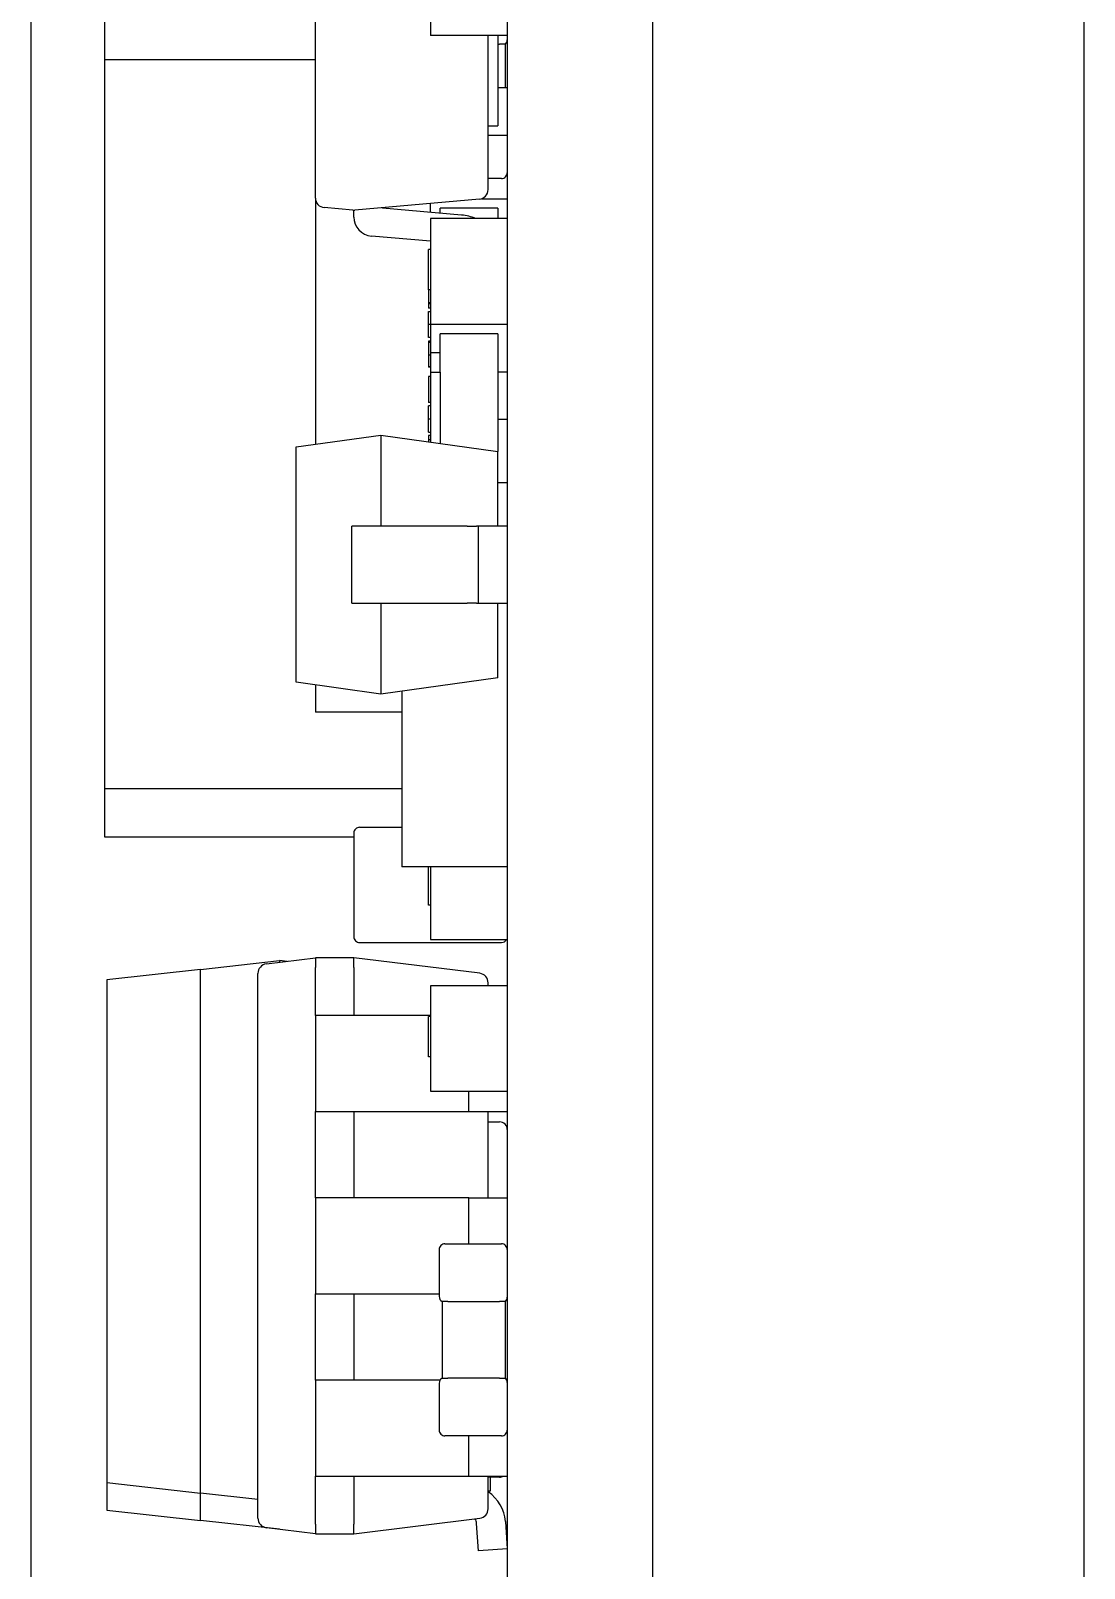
# Model space of a CAD drawing. Extents: x -145 to 275, y -134 to 163.
# Drawn here: x -82.48 to -76.99, y 6.34 to 14.35 of the extents above; entities that cross this region are included whole.
import ezdxf

# ---------------------------------------------------------------- set-up
doc = ezdxf.new("R2010")
doc.units = 0
doc.layers.add('DIMENSION', color=7, linetype='CONTINUOUS')

msp = doc.modelspace()

# ---------------------------------------------------------------- linework, layer by layer
at = {"layer": 'DIMENSION'}
for points in [[(-79.242, 4), (-79.242, 35), (-80, 35), (-80, 4)], [(-76.992, 6.25), (-76.992, 31.25)], [(-82.4845, 14.9421), (-82.4845, -13.0067)], [(-82.4845, 14.934), (-82.4845, -9.6058)], [(-81, 13.4783), (-81, 14.6017)], [(-82.1, 14.4498), (-82.1, 14.2)], [(-80.4, 14.475), (-80.4, 14.325)], [(-80, 14.325), (-80.4, 14.325)], [(-80.1, 13.5221), (-80.1, 14.325)], [(-80.05, 14.325), (-80.05, 14.0544)], [(-80.05, 14.28), (-80.04, 14.28)], [(-80.0132, 14.28), (-80.04, 14.28)], [(-80.01, 14.28), (-80.0132, 14.28)], [(-80.01, 14.08), (-80.01, 14.28)], [(-82.1, 14.2), (-81, 14.2)], [(-82.1, 14.2), (-82.1, 10.4)], [(-80.05, 14.0544), (-80.05, 13.8544)], [(-80.05, 14.0544), (-80, 14.0544)], [(-80.01, 14.0544), (-80.01, 14.08)], [(-80.1, 13.8544), (-80.05, 13.8544)], [(-80, 13.8044), (-80.1, 13.8044)], [(-80.04, 13.58), (-80.1, 13.58)], [(-80.03, 13.58), (-80.04, 13.58)], [(-81, 13.4783), (-81, 12.1959)], [(-80.1456, 13.4722), (-80.7956, 13.4154)], [(-80.1331, 13.475), (-80, 13.475)], [(-80.8044, 13.4154), (-80.9544, 13.4285)], [(-80.8, 13.3796), (-80.8, 13.4152)], [(-80.65, 13.4255), (-80.65, 13.4281)], [(-80.2382, 13.3894), (-80.65, 13.4255)], [(-80.4, 13.4036), (-80.4, 13.45)], [(-80.05, 13.425), (-80.35, 13.425)], [(-80.35, 13.3992), (-80.35, 13.425)], [(-80.05, 13.425), (-80.05, 13.3714)], [(-80, 13.3714), (-80.4, 13.3714)], [(-80.4, 13.3714), (-80.4, 12.8214)], [(-80.4, 13.253), (-80.7087, 13.28)], [(-80.41, 13.1053), (-80.41, 13.2103)], [(-80.4, 13.2103), (-80.41, 13.2103)], [(-80.41, 13.0001), (-80.41, 13.1053)], [(-80.4, 13.0001), (-80.41, 13.0001)], [(-80.41, 13.0001), (-80.41, 12.9317)], [(-80.41, 12.9317), (-80.41, 12.9281)], [(-80.4, 12.9317), (-80.41, 12.9317)], [(-80.41, 12.9281), (-80.41, 12.905)], [(-80.4, 12.9281), (-80.41, 12.9281)], [(-80.4, 12.905), (-80.41, 12.905)], [(-80.41, 12.8871), (-80.4, 12.8871)], [(-80.41, 12.8202), (-80.41, 12.8871)], [(-80.41, 12.7512), (-80.41, 12.8202)], [(-80.4, 12.8202), (-80.41, 12.8202)], [(-80.4, 12.8214), (-80.4, 12.6714)], [(-80.4, 12.8214), (-80, 12.8214)], [(-80.4, 12.7512), (-80.41, 12.7512)], [(-80.05, 12.7714), (-80.35, 12.7714)], [(-80.35, 12.6714), (-80.35, 12.7714)], [(-80.05, 12.7714), (-80.05, 12.5714)], [(-80.4, 12.7332), (-80.41, 12.7332)], [(-80.41, 12.7332), (-80.41, 12.7255)], [(-80.41, 12.7255), (-80.41, 12.6603)], [(-80.4, 12.7255), (-80.41, 12.7255)], [(-80.41, 12.6603), (-80.41, 12.5999)], [(-80.4, 12.6603), (-80.41, 12.6603)], [(-80.4, 12.6714), (-80.4, 12.5714)], [(-80.35, 12.6714), (-80.4, 12.6714)], [(-80.35, 12.5714), (-80.35, 12.6714)], [(-80.41, 12.5999), (-80.41, 12.5973)], [(-80.4, 12.5999), (-80.41, 12.5999)], [(-80.4, 12.5973), (-80.41, 12.5973)], [(-80.4, 12.5491), (-80.41, 12.5491)], [(-80.41, 12.5491), (-80.41, 12.4132)], [(-80.4, 12.5714), (-80.4, 12.2072)], [(-80.4, 12.5714), (-80.35, 12.5714)], [(-80.35, 12.5714), (-80.35, 12.2001)], [(-80, 12.5714), (-80.05, 12.5714)], [(-80.05, 12.5714), (-80.05, 12.158)], [(-80.4, 12.4132), (-80.41, 12.4132)], [(-80.41, 12.3262), (-80.41, 12.3952)], [(-80.4, 12.3952), (-80.41, 12.3952)], [(-80.41, 12.2593), (-80.41, 12.3262)], [(-80.4, 12.3262), (-80.41, 12.3262)], [(-80.41, 12.2593), (-80.4, 12.2593)], [(-80, 12.325), (-80.05, 12.325)], [(-81.1, 12.1819), (-80.66, 12.2437)], [(-81.1, 10.9555), (-81.1, 12.1819)], [(-80.66, 12.2437), (-80.66, 11.7687)], [(-80.66, 12.2437), (-80.05, 12.158)], [(-80.41, 12.2414), (-80.41, 12.2183)], [(-80.4, 12.2414), (-80.41, 12.2414)], [(-80.41, 12.2183), (-80.41, 12.2086)], [(-80.4, 12.2183), (-80.41, 12.2183)], [(-80.05, 11.7687), (-80.05, 12.158)], [(-80, 11.995), (-80.05, 11.995)], [(-80.81, 11.3687), (-80.81, 11.7687)], [(-80.61, 11.7687), (-80.81, 11.7687)], [(-80.2095, 11.7687), (-80.61, 11.7687)], [(-80.2095, 11.7687), (-80.1597, 11.7687)], [(-80.1496, 11.7687), (-80.1597, 11.7687)], [(-80.1496, 11.3687), (-80.1496, 11.7687)], [(-80, 11.7687), (-80.1496, 11.7687)], [(-80.81, 11.3687), (-80.61, 11.3687)], [(-80.66, 11.3687), (-80.66, 10.8937)], [(-80.61, 11.3687), (-80.2095, 11.3687)], [(-80.1597, 11.3687), (-80.2095, 11.3687)], [(-80.1597, 11.3687), (-80.1496, 11.3687)], [(-80.1496, 11.3687), (-80, 11.3687)], [(-80.05, 10.9794), (-80.05, 11.3687)], [(-80.05, 10.9794), (-80.66, 10.8937)], [(-80.66, 10.8937), (-81.1, 10.9555)], [(-81, 10.9415), (-81, 10.8)], [(-80.55, 10.9092), (-80.55, 9.995)], [(-80.55, 10.8), (-81, 10.8)], [(-80.55, 10.4), (-82.1, 10.4)], [(-82.1, 10.4), (-82.1, 10.15)], [(-80.7701, 10.2), (-80.55, 10.2)], [(-82.1, 10.15), (-80.8001, 10.15)], [(-80.8001, 10.17), (-80.8001, 9.63)], [(-80, 9.995), (-80.55, 9.995)], [(-80.41, 9.8989), (-80.41, 9.995)], [(-80.4, 9.995), (-80.4, 9.615)], [(-80.41, 9.7937), (-80.41, 9.8989)], [(-80.4, 9.7937), (-80.41, 9.7937)], [(-80.4, 9.615), (-80, 9.615)], [(-80.7701, 9.6), (-80.0301, 9.6)], [(-81.5995, 9.4602), (-82.0884, 9.4059)], [(-81.5995, 9.4602), (-81.1884, 9.5059)], [(-81.5995, 6.7316), (-81.5995, 9.4602)], [(-81.2561, 9.4886), (-81.0002, 9.52)], [(-81.1884, 9.5059), (-81.1884, 9.4969)], [(-81.1479, 9.5018), (-81.1884, 9.5059)], [(-80.8, 9.52), (-81, 9.52)], [(-81, 9.52), (-81, 9.4704)], [(-81, 9.47), (-81, 9.4704)], [(-81, 9.22), (-81, 9.47)], [(-80.8, 9.4704), (-80.8, 9.52)], [(-80.8, 9.47), (-80.8, 9.4704)], [(-80.8, 9.47), (-80.8, 9.22)], [(-80.1439, 9.4394), (-80.7998, 9.52)], [(-82.0884, 9.4059), (-82.0884, 6.7859)], [(-81.3, 6.6011), (-81.3, 9.4389)], [(-80, 9.375), (-80.4, 9.375)], [(-80.4, 9.375), (-80.4, 8.825)], [(-80.1, 9.375), (-80.1, 9.3898)], [(-81, 9.22), (-81, 8.72)], [(-80.7372, 9.22), (-81, 9.22)], [(-80.4, 9.22), (-80.7372, 9.22)], [(-80.41, 9.1089), (-80.41, 9.2139)], [(-80.4, 9.2139), (-80.41, 9.2139)], [(-80.41, 9.0037), (-80.41, 9.1089)], [(-80.4, 9.0037), (-80.41, 9.0037)], [(-80.4, 8.825), (-80, 8.825)], [(-80.2, 8.72), (-80.2, 8.825)], [(-81, 8.27), (-81, 8.72)], [(-81, 8.72), (-80.7372, 8.72)], [(-80.8, 8.72), (-80.8, 8.27)], [(-80.7372, 8.72), (-80.2876, 8.72)], [(-80.2876, 8.72), (-80.2, 8.72)], [(-80.2, 8.72), (-80, 8.72)], [(-80.1, 8.27), (-80.1, 8.72)], [(-80.1, 8.665), (-80.04, 8.665)], [(-81, 8.27), (-81, 7.77)], [(-80.7372, 8.27), (-81, 8.27)], [(-80.2876, 8.27), (-80.7372, 8.27)], [(-80.2, 8.27), (-80.2876, 8.27)], [(-80.2, 8.27), (-80, 8.27)], [(-80.2, 8.03), (-80.2, 8.27)], [(-80.325, 8.03), (-80.315, 8.03)], [(-80.315, 8.03), (-80.04, 8.03)], [(-80.04, 8.03), (-80.03, 8.03)], [(-80.355, 8), (-80.355, 7.7564)], [(-81, 7.32), (-81, 7.77)], [(-81, 7.77), (-80.7372, 7.77)], [(-80.8, 7.77), (-80.8, 7.32)], [(-80.7372, 7.77), (-80.355, 7.77)], [(-80.355, 7.7564), (-80.355, 7.756)], [(-80.34, 7.73), (-80.34, 7.53)], [(-80.3385, 7.73), (-80.34, 7.73)], [(-80.3195, 7.73), (-80.3385, 7.73)], [(-80.31, 7.73), (-80.3195, 7.73)], [(-80.31, 7.73), (-80.04, 7.73)], [(-80.0132, 7.73), (-80.04, 7.73)], [(-80.01, 7.73), (-80.0132, 7.73)], [(-80.01, 7.53), (-80.01, 7.73)], [(-80.34, 7.53), (-80.34, 7.33)], [(-80.01, 7.33), (-80.01, 7.53)], [(-81, 7.32), (-81, 6.82)], [(-80.7372, 7.32), (-81, 7.32)], [(-80.3504, 7.32), (-80.7372, 7.32)], [(-80.355, 7.3036), (-80.355, 7.304)], [(-80.355, 7.3036), (-80.355, 7.06)], [(-80.34, 7.33), (-80.3385, 7.33)], [(-80.3385, 7.33), (-80.3195, 7.33)], [(-80.3195, 7.33), (-80.31, 7.33)], [(-80.04, 7.33), (-80.31, 7.33)], [(-80.04, 7.33), (-80.0132, 7.33)], [(-80.0132, 7.33), (-80.01, 7.33)], [(-80.0027, 7.32), (-80, 7.32)], [(-80.315, 7.03), (-80.325, 7.03)], [(-80.04, 7.03), (-80.315, 7.03)], [(-80.2, 6.82), (-80.2, 7.03)], [(-80.03, 7.03), (-80.04, 7.03)], [(-81, 6.57), (-81, 6.82)], [(-81, 6.82), (-80.7372, 6.82)], [(-80.8, 6.82), (-80.8, 6.57)], [(-80.7372, 6.82), (-80.2876, 6.82)], [(-80.2876, 6.82), (-80.2, 6.82)], [(-80.2, 6.82), (-80, 6.82)], [(-80.1, 6.6502), (-80.1, 6.82)], [(-80.04, 6.815), (-80.1, 6.815)], [(-80.0884, 6.743), (-80.0884, 6.815)], [(-80.0219, 6.8194), (-80.0209, 6.82)], [(-82.0884, 6.7859), (-82.0884, 6.643)], [(-82.0884, 6.7859), (-81.5995, 6.7316)], [(-81.5995, 6.5887), (-81.5995, 6.7316)], [(-81.3, 6.6983), (-81.5995, 6.7316)], [(-80.1, 6.743), (-80.0884, 6.743)], [(-82.0884, 6.643), (-81.5995, 6.5887)], [(-81.1884, 6.543), (-81.5995, 6.5887)], [(-81, 6.5696), (-81, 6.57)], [(-81, 6.5696), (-81, 6.52)], [(-80.8, 6.5696), (-80.8, 6.57)], [(-80.8, 6.52), (-80.8, 6.5696)], [(-80.7998, 6.52), (-80.1439, 6.6006)], [(-80.1496, 6.43), (-80.1597, 6.5735)], [(-80.01, 6.584), (-80, 6.4405)], [(-81.0002, 6.52), (-81.2561, 6.5514)], [(-81.1884, 6.5431), (-81.1884, 6.543)], [(-81.1884, 6.543), (-81.1877, 6.543)], [(-81, 6.52), (-80.8, 6.52)], [(-80, 6.4405), (-80.1496, 6.43)]]:
    msp.add_lwpolyline(points, dxfattribs=at)
for points in [[(-80.01, 14.28, 0.213764), (-80, 14.3024)], [(-80.03, 13.58, 0.414214), (-80, 13.61)], [(-81, 13.4783, 0.388571), (-80.9544, 13.4285)], [(-80.1456, 13.4722, 0.388992), (-80.1, 13.5221)], [(-80.8044, 13.4154, 0.022037), (-80.8, 13.4152)], [(-80.8, 13.4152, 0.022037), (-80.7956, 13.4154)], [(-80.8, 13.3796, 0.388831), (-80.7087, 13.28)], [(-80.1644, 13.3714, 0.076408), (-80.2382, 13.3894)], [(-80.7701, 10.2, 0.414214), (-80.8001, 10.17)], [(-80.8001, 9.63, 0.414214), (-80.7701, 9.6)], [(-80.0301, 9.6, 0.268064), (-80.0041, 9.615)], [(-81.2561, 9.4886, 0.379098), (-81.3, 9.4389)], [(-80.1, 9.3898, 0.378814), (-80.1439, 9.4394)], [(-80, 8.625, 0.414214), (-80.04, 8.665)], [(-80.0181, 8.6585, 0.012646), (-80.0198, 8.6596)], [(-80.325, 8.03, 0.414214), (-80.355, 8)], [(-80, 8, 0.414214), (-80.03, 8.03)], [(-80.355, 7.756, 0.268121), (-80.34, 7.73)], [(-80.01, 7.73, 0.213764), (-80, 7.7524)], [(-80.34, 7.33, 0.268121), (-80.355, 7.304)], [(-80.3548, 7.3078, 0.00671), (-80.3549, 7.307)], [(-80.0045, 7.3234, 0.061417), (-80.01, 7.3315)], [(-80, 7.3076, 0.213764), (-80.01, 7.33)], [(-80.0045, 7.3234, 0.016885), (-80.0056, 7.3251)], [(-80, 7.3087, 0.015013), (-80.0001, 7.3105)], [(-80.355, 7.06, 0.414214), (-80.325, 7.03)], [(-80.03, 7.03, 0.414214), (-80, 7.06)], [(-80.04, 6.815, 0.126639), (-80.0207, 6.82)], [(-80.0234, 6.8186, 0.019023), (-80.0207, 6.82)], [(-80.01, 6.584, 0.234414), (-80.1, 6.7373)], [(-80.1439, 6.6006, 0.378814), (-80.1, 6.6502)], [(-81.3, 6.6011, 0.379098), (-81.2561, 6.5514)], [(-80.1597, 6.5735, 0.129477), (-80.1679, 6.5976)]]:
    msp.add_lwpolyline(points, format="xyb", dxfattribs=at)

doc.saveas('drawing.dxf')
